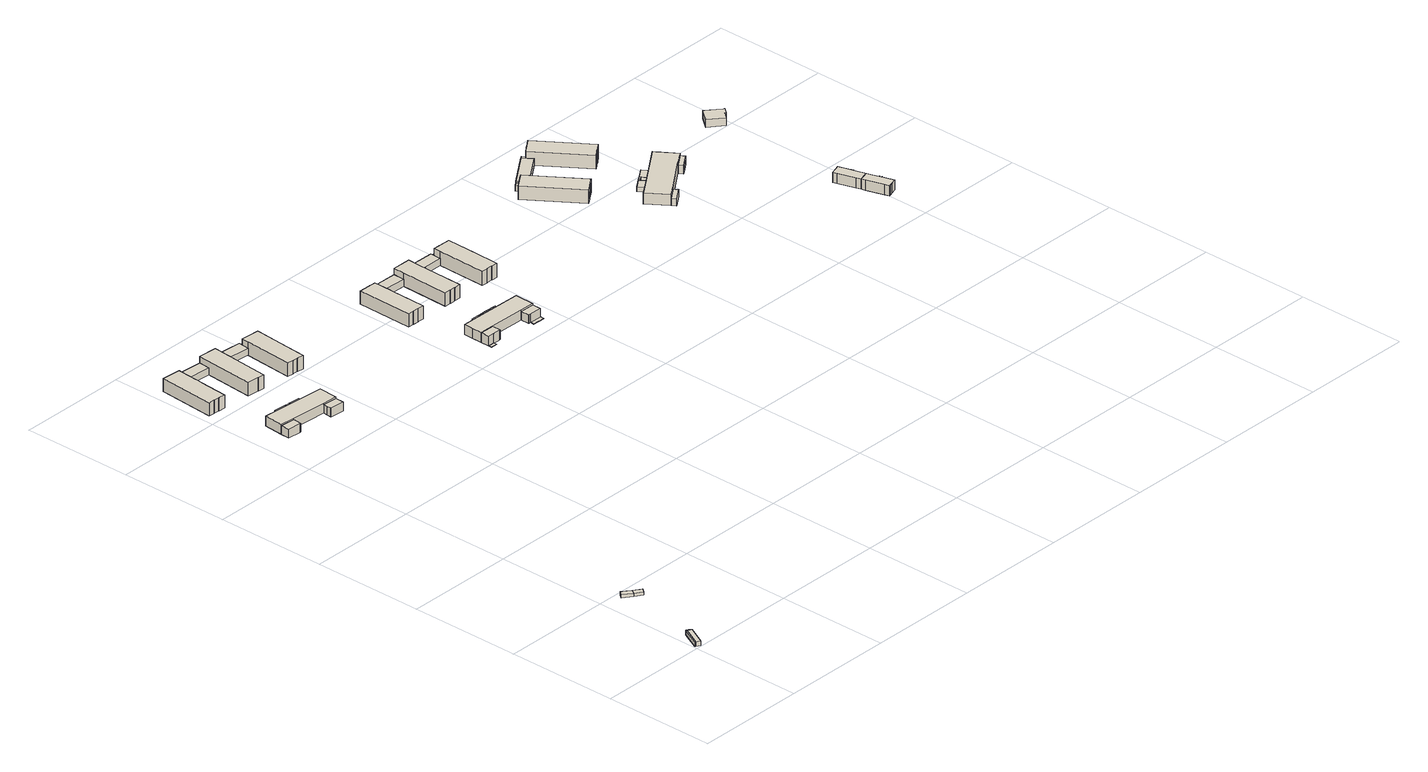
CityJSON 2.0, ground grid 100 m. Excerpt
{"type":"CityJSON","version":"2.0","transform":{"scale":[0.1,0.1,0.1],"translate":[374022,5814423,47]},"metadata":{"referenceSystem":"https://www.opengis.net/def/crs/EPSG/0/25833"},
"CityObjects":{
"building1":{"type":"Building","attributes":{"Gemeindeschluessel":"11000005","BezugspunktDach":"2200","function":"51009_1610","measuredHeight":3.75,"storeysAboveGround":0},"address":[{"country":"Germany","locality":"Berlin"}],"geometry":[{"type":"Solid","lod":"1","boundaries":[[[[0,1,2,3]],[[4,5,6,7]],[[4,7,3,2]],[[5,4,2,1]],[[6,5,1,0]],[[7,6,0,3]]]]}]},
"building2":{"type":"Building","attributes":{"Gemeindeschluessel":"11000005","BezugspunktDach":"2200","function":"31001_3281","measuredHeight":3.88,"storeysAboveGround":1},"address":[{"country":"Germany","locality":"Berlin","thoroughfareNumber":"100 (1)","thoroughfareName":"Sparnecker Weg"}],"geometry":[{"type":"Solid","lod":"1","boundaries":[[[[8,9,10,11,1,0]],[[12,13,14,15,16,17]],[[12,17,0,1]],[[13,12,1,11]],[[14,13,11,10]],[[15,14,10,9]],[[16,15,9,8]],[[17,16,8,0]]]]}]},
"building3":{"type":"Building","attributes":{"Gemeindeschluessel":"11000005","BezugspunktDach":"2200","function":"31001_3281","measuredHeight":2.75,"storeysAboveGround":1},"address":[{"country":"Germany","locality":"Berlin","thoroughfareNumber":"100 (2)","thoroughfareName":"Sparnecker Weg"}],"geometry":[{"type":"Solid","lod":"1","boundaries":[[[[18,19,20,21]],[[22,23,24,25]],[[22,25,21,20]],[[23,22,20,19]],[[24,23,19,18]],[[25,24,18,21]]]]}]},
"building4":{"type":"Building","attributes":{"Gemeindeschluessel":"11000005","BezugspunktDach":"2200","function":"51009_1610","measuredHeight":2.75,"storeysAboveGround":0},"address":[{"country":"Germany","locality":"Berlin"}],"geometry":[{"type":"Solid","lod":"1","boundaries":[[[[26,27,19,18,21,28]],[[25,24,23,29,30,31]],[[25,31,28,21]],[[24,25,21,18]],[[23,24,18,19]],[[29,23,19,27]],[[30,29,27,26]],[[31,30,26,28]]]]}]},
"building5":{"type":"Building","attributes":{"Gemeindeschluessel":"11000005","BezugspunktDach":"2200","function":"31001_2523","measuredHeight":3.09,"storeysAboveGround":1},"address":[{"country":"Germany","locality":"Berlin","thoroughfareNumber":"28 (7)","thoroughfareName":"Kladower Damm"}],"geometry":[{"type":"Solid","lod":"1","boundaries":[[[[32,33,34,35]],[[36,37,38,39]],[[36,39,35,34]],[[37,36,34,33]],[[38,37,33,32]],[[39,38,32,35]]]]}]},
"building6":{"type":"Building","attributes":{"Gemeindeschluessel":"11000005","BezugspunktDach":"2200","function":"51009_1610","measuredHeight":2.84,"storeysAboveGround":0},"address":[{"country":"Germany","locality":"Berlin"}],"geometry":[{"type":"Solid","lod":"1","boundaries":[[[[40,41,33,32]],[[42,43,44,45]],[[42,45,32,33]],[[43,42,33,41]],[[44,43,41,40]],[[45,44,40,32]]]]}]},
"building7":{"type":"Building","attributes":{"Gemeindeschluessel":"11000005","function":"31001_1010"},"address":[{"country":"Germany","locality":"Berlin","thoroughfareNumber":"2000A","thoroughfareName":"Kladower Damm"}],"children":["building7-1","building7-2"]},
"building7-1":{"type":"BuildingPart","attributes":{"BezugspunktDach":"2200","measuredHeight":14.37,"storeysAboveGround":2},"parents":["building7"],"geometry":[{"type":"MultiSurface","lod":"1","boundaries":[[[46,47,48,49,50,51,52,53,54,55,56,57,58,59]],[[60,61,62,63,64,65,66,67,68,69,70,71,72,73]],[[60,73,59,58]],[[61,60,58,57]],[[62,61,57,56]],[[63,62,56,55]],[[64,63,55,54]],[[65,64,54,53]],[[67,66,52,51]],[[68,67,51,50]],[[69,68,50,49]],[[70,69,49,48]],[[71,70,48,47]],[[72,71,47,46]],[[73,72,46,59]],[[65,74,75,66]]]}]},
"building7-2":{"type":"BuildingPart","attributes":{"BezugspunktDach":"2200","measuredHeight":9.2,"storeysAboveGround":2},"parents":["building7"],"geometry":[{"type":"MultiSurface","lod":"1","boundaries":[[[76,77,74,75]],[[65,78,79,66]],[[78,65,74,77]],[[79,78,77,76]],[[66,79,76,75]],[[66,75,74,65,80]]]}]},
"building8":{"type":"Building","attributes":{"Gemeindeschluessel":"11000005","BezugspunktDach":"2200","function":"51009_1610","measuredHeight":5.08,"storeysAboveGround":0},"address":[{"country":"Germany","locality":"Berlin"}],"geometry":[{"type":"Solid","lod":"1","boundaries":[[[[81,82,83,84]],[[85,86,87,88]],[[85,88,84,83]],[[86,85,83,82]],[[87,86,82,81]],[[88,87,81,84]]]]}]},
"building9":{"type":"Building","attributes":{"Gemeindeschluessel":"11000005","function":"31001_2020"},"address":[{"country":"Germany","locality":"Berlin","thoroughfareNumber":"2200","thoroughfareName":"Kladower Damm"}],"children":["building9-1","building9-2","building9-3","building9-4","building9-5","building9-6"]},
"building9-1":{"type":"BuildingPart","attributes":{"BezugspunktDach":"2200","measuredHeight":12.32,"storeysAboveGround":1},"parents":["building9"],"geometry":[{"type":"MultiSurface","lod":"1","boundaries":[[[89,90,91,92,93,94,95,96,97,98]],[[99,100,101,102,103,104,105,106,107,108]],[[99,108,98,97]],[[100,99,97,96]],[[101,100,96,95]],[[102,101,95,94]],[[103,109,110,111,110,112,113,114,115,102,94,93]],[[104,103,93,92]],[[105,104,92,91]],[[116,117,91,90]],[[107,106,90,89]],[[118,119,89,98]],[[102,115,114,113]],[[113,112,110,111]],[[120,111,110,109,103]],[[106,105,117,116]],[[108,107,119,118]]]}]},
"building9-2":{"type":"BuildingPart","attributes":{"BezugspunktDach":"2200","measuredHeight":9.05,"storeysAboveGround":1},"parents":["building9"],"geometry":[{"type":"Solid","lod":"1","boundaries":[[[[121,122,117,116,123,124]],[[125,106,105,126,127,128]],[[125,128,124,123]],[[106,125,123,116]],[[126,105,117,122]],[[127,126,122,121]],[[128,127,121,124]],[[105,106,116,117]]]]}]},
"building9-3":{"type":"BuildingPart","attributes":{"BezugspunktDach":"2200","measuredHeight":7.94,"storeysAboveGround":1},"parents":["building9"],"geometry":[{"type":"Solid","lod":"1","boundaries":[[[[129,130,119,118,131]],[[108,107,132,133,134]],[[108,134,131,118]],[[132,107,119,130]],[[133,132,130,129]],[[134,133,129,131]],[[107,108,118,119]]]]}]},
"building9-4":{"type":"BuildingPart","attributes":{"BezugspunktDach":"2200","measuredHeight":4.17,"storeysAboveGround":1},"parents":["building9"],"geometry":[{"type":"Solid","lod":"1","boundaries":[[[[114,135,136,137,138,115]],[[139,140,141,142,113,102]],[[139,102,115,138]],[[140,139,138,137]],[[141,140,137,136]],[[142,141,136,135]],[[113,142,135,114]],[[102,113,114,115]]]]}]},
"building9-5":{"type":"BuildingPart","attributes":{"BezugspunktDach":"2200","measuredHeight":4.25,"storeysAboveGround":1},"parents":["building9"],"geometry":[{"type":"MultiSurface","lod":"1","boundaries":[[[110,143,144,112]],[[142,145,111,113]],[[135,114,112,144]],[[145,142,144,143]],[[111,110,143,110]],[[142,113,114,135]],[[145,143,110,111]],[[114,113,111,110,112]]]}]},
"building9-6":{"type":"BuildingPart","attributes":{"BezugspunktDach":"2200","measuredHeight":4.19,"storeysAboveGround":1},"parents":["building9"],"geometry":[{"type":"Solid","lod":"1","boundaries":[[[[109,146,147,148,143,110]],[[145,149,150,151,103,111]],[[149,145,143,148]],[[150,149,148,147]],[[151,150,147,146]],[[103,151,146,109]],[[111,110,143,145]],[[109,110,111,103]]]]}]},
"building10":{"type":"Building","attributes":{"Gemeindeschluessel":"11000005","BezugspunktDach":"2200","function":"51009_1610","measuredHeight":3.49,"storeysAboveGround":0},"address":[{"country":"Germany","locality":"Berlin"}],"geometry":[{"type":"Solid","lod":"1","boundaries":[[[[152,153,136,135]],[[154,155,156,157]],[[154,157,135,136]],[[155,154,136,153]],[[156,155,153,152]],[[157,156,152,135]]]]}]},
"building11":{"type":"Building","attributes":{"Gemeindeschluessel":"11000005","function":"31001_1010"},"address":[{"country":"Germany","locality":"Berlin","thoroughfareNumber":"2000A (1)","thoroughfareName":"Kladower Damm"}],"children":["building11-1","building11-2"]},
"building11-1":{"type":"BuildingPart","attributes":{"BezugspunktDach":"2200","measuredHeight":7.46,"storeysAboveGround":1},"parents":["building11"],"geometry":[{"type":"MultiSurface","lod":"1","boundaries":[[[158,159,160,161,162]],[[163,164,165,166,167]],[[163,167,162,161]],[[164,168,169,170,163,161,160]],[[165,164,160,159]],[[166,165,159,158]],[[167,166,158,162]],[[170,169,168,164]]]}]},
"building11-2":{"type":"BuildingPart","attributes":{"BezugspunktDach":"2200","measuredHeight":5.05,"storeysAboveGround":1},"parents":["building11"],"geometry":[{"type":"Solid","lod":"1","boundaries":[[[[169,168,171,172]],[[173,164,170,174]],[[173,174,172,171]],[[164,173,171,168]],[[174,170,169,172]],[[170,164,168,169]]]]}]},
"building12":{"type":"Building","attributes":{"Gemeindeschluessel":"11000005","function":"31001_1010"},"address":[{"country":"Germany","locality":"Berlin","thoroughfareNumber":"2000B","thoroughfareName":"Kladower Damm"}],"children":["building12-1","building12-2"]},
"building12-1":{"type":"BuildingPart","attributes":{"BezugspunktDach":"2200","measuredHeight":15.51,"storeysAboveGround":2},"parents":["building12"],"geometry":[{"type":"MultiSurface","lod":"1","boundaries":[[[175,176,177,178,179,180,181,182]],[[165,183,184,185,186,187,188,189]],[[165,189,182,181]],[[183,165,181,180]],[[184,183,180,179]],[[185,184,179,178]],[[186,190,191,192,193,194,178,177]],[[187,186,177,176]],[[188,187,176,175]],[[189,188,175,182]],[[195,193,192,191,190]],[[195,185,194,193]]]}]},
"building12-2":{"type":"BuildingPart","attributes":{"BezugspunktDach":"2200","measuredHeight":8.87,"storeysAboveGround":2},"parents":["building12"],"geometry":[{"type":"MultiSurface","lod":"1","boundaries":[[[196,197,194,193,192]],[[195,185,198,199,191]],[[198,185,194,197]],[[199,198,197,196]],[[191,199,196,192]],[[195,191,192,193]],[[185,200,195,193,194]]]}]},
"building13":{"type":"Building","attributes":{"Gemeindeschluessel":"11000005","function":"31001_1010"},"address":[{"country":"Germany","locality":"Berlin","thoroughfareNumber":"2000C (1)","thoroughfareName":"Kladower Damm"}],"children":["building13-1","building13-2"]},
"building13-1":{"type":"BuildingPart","attributes":{"BezugspunktDach":"2200","measuredHeight":7.45,"storeysAboveGround":1},"parents":["building13"],"geometry":[{"type":"MultiSurface","lod":"1","boundaries":[[[201,202,203,204,205]],[[206,207,208,209,210]],[[206,210,205,204]],[[207,206,204,203]],[[209,208,202,201]],[[210,209,201,205]],[[211,212,207,213]]]}]},
"building13-2":{"type":"BuildingPart","attributes":{"BezugspunktDach":"2200","measuredHeight":4.88,"storeysAboveGround":1},"parents":["building13"],"geometry":[{"type":"Solid","lod":"1","boundaries":[[[[214,215,213,211]],[[207,216,217,212]],[[216,207,213,215]],[[217,216,215,214]],[[212,217,214,211]],[[207,212,211,213]]]]}]},
"building14":{"type":"Building","attributes":{"Gemeindeschluessel":"11000005","function":"31001_1010"},"address":[{"country":"Germany","locality":"Berlin","thoroughfareNumber":"2000C","thoroughfareName":"Kladower Damm"}],"children":["building14-1","building14-2"]},
"building14-1":{"type":"BuildingPart","attributes":{"BezugspunktDach":"2200","measuredHeight":15.69,"storeysAboveGround":2},"parents":["building14"],"geometry":[{"type":"MultiSurface","lod":"1","boundaries":[[[218,219,220,221,222,223,224,225,226,227,228,229]],[[230,231,232,233,234,235,236,237,238,239,240,241]],[[230,241,229,228]],[[231,230,228,227]],[[232,231,227,226]],[[233,232,226,225]],[[234,233,225,224]],[[242,243,244,243,245,246,234,224,223]],[[236,235,223,222]],[[237,236,222,221]],[[238,237,221,220]],[[239,238,220,219]],[[240,239,219,218]],[[241,240,218,229]],[[235,244,243,242]],[[246,245,243,244]]]}]},
"building14-2":{"type":"BuildingPart","attributes":{"BezugspunktDach":"2200","measuredHeight":8.27,"storeysAboveGround":2},"parents":["building14"],"geometry":[{"type":"MultiSurface","lod":"1","boundaries":[[[247,248,245,243,242]],[[244,246,249,250,235]],[[249,246,245,248]],[[250,249,248,247]],[[235,250,247,242]],[[244,235,251,242,243]],[[246,244,243,245]]]}]},
"building15":{"type":"Building","attributes":{"Gemeindeschluessel":"11000005","BezugspunktDach":"2200","function":"51009_1610","measuredHeight":0.229,"storeysAboveGround":0},"address":[{"country":"Germany","locality":"Berlin"}],"geometry":[{"type":"Solid","lod":"1","boundaries":[[[[252,253,254,255]],[[256,257,258,259]],[[256,259,255,254]],[[257,256,254,253]],[[258,257,253,252]],[[259,258,252,255]]]]}]},
"building16":{"type":"Building","attributes":{"Gemeindeschluessel":"11000005","function":"31001_1010"},"address":[{"country":"Germany","locality":"Berlin","thoroughfareNumber":"1900A","thoroughfareName":"Kladower Damm"}],"children":["building16-1","building16-2"]},
"building16-1":{"type":"BuildingPart","attributes":{"BezugspunktDach":"2200","measuredHeight":15.51,"storeysAboveGround":2},"parents":["building16"],"geometry":[{"type":"MultiSurface","lod":"1","boundaries":[[[260,261,262,263,264,265,266,267,268,269,270,271,272,273]],[[274,275,276,277,278,279,280,281,282,283,284,285,286,287]],[[274,287,273,272]],[[275,274,272,271]],[[276,275,271,270]],[[277,276,270,269]],[[278,277,269,268]],[[279,278,268,267]],[[280,279,267,266]],[[288,289,266,265]],[[282,281,265,264]],[[283,282,264,263]],[[284,283,263,262]],[[285,284,262,261]],[[286,285,261,260]],[[287,286,260,273]],[[281,280,289,288]]]}]},
"building16-2":{"type":"BuildingPart","attributes":{"BezugspunktDach":"2200","measuredHeight":8.11,"storeysAboveGround":2},"parents":["building16"],"geometry":[{"type":"Solid","lod":"1","boundaries":[[[[290,291,289,288]],[[280,292,293,281]],[[292,280,289,291]],[[293,292,291,290]],[[281,293,290,288]],[[280,281,288,289]]]]}]},
"building17":{"type":"Building","attributes":{"Gemeindeschluessel":"11000005","function":"31001_2020"},"address":[{"country":"Germany","locality":"Berlin","thoroughfareNumber":"182 (35)","thoroughfareName":"Kladower Damm"}],"children":["building17-1","building17-2","building17-3","building17-4","building17-5","building17-6"]},
"building17-1":{"type":"BuildingPart","attributes":{"BezugspunktDach":"2200","measuredHeight":12.37,"storeysAboveGround":1},"parents":["building17"],"geometry":[{"type":"MultiSurface","lod":"1","boundaries":[[[294,295,296,297,298,299,300,301]],[[302,303,304,305,306,307,308,309]],[[302,309,301,300]],[[303,302,300,299]],[[304,303,299,298]],[[305,310,311,312,313,312,314,304,298,297]],[[306,305,297,296]],[[307,315,316,306,296,295]],[[308,307,295,294]],[[317,318,294,301]],[[304,314,312,313]],[[313,312,311,310]],[[306,316,315,307]],[[309,308,318,317]]]}]},
"building17-2":{"type":"BuildingPart","attributes":{"BezugspunktDach":"2200","measuredHeight":4.12,"storeysAboveGround":1},"parents":["building17"],"geometry":[{"type":"Solid","lod":"1","boundaries":[[[[312,319,320,321,314]],[[322,323,324,313,304]],[[322,304,314,321]],[[324,323,320,319]],[[319,324,319,312]],[[323,322,321,320]],[[313,324,319,312]],[[312,314,304,313]]]]}]},
"building17-3":{"type":"BuildingPart","attributes":{"BezugspunktDach":"2200","measuredHeight":4.07,"storeysAboveGround":1},"parents":["building17"],"geometry":[{"type":"MultiSurface","lod":"1","boundaries":[[[311,325,326,319,312]],[[324,327,328,310,313]],[[327,324,319,326]],[[328,327,326,325]],[[310,328,325,311]],[[324,313,312,319]],[[329,310,311,312,313]]]}]},
"building17-4":{"type":"BuildingPart","attributes":{"BezugspunktDach":"2200","measuredHeight":4.19,"storeysAboveGround":1},"parents":["building17"],"geometry":[{"type":"MultiSurface","lod":"1","boundaries":[[[330,331,332,333]],[[334,335,323,322]],[[334,322,333,332]],[[335,334,332,331]],[[323,335,331,330]],[[321,320,330,333]],[[322,323,320,321]]]}]},
"building17-5":{"type":"BuildingPart","attributes":{"BezugspunktDach":"2200","measuredHeight":7.91,"storeysAboveGround":1},"parents":["building17"],"geometry":[{"type":"Solid","lod":"1","boundaries":[[[[336,337,338,316,315,339]],[[307,306,340,341,342,343]],[[307,343,339,315]],[[340,306,316,338]],[[341,340,338,337]],[[342,341,337,336]],[[343,342,336,339]],[[307,315,316,306]]]]}]},
"building17-6":{"type":"BuildingPart","attributes":{"BezugspunktDach":"2200","measuredHeight":10.07,"storeysAboveGround":1},"parents":["building17"],"geometry":[{"type":"Solid","lod":"1","boundaries":[[[[344,345,346,318,317,347]],[[309,308,348,349,257,256]],[[309,256,347,317]],[[348,308,318,346]],[[349,348,346,345]],[[257,349,345,344]],[[256,257,344,347]],[[308,309,317,318]]]]}]},
"building18":{"type":"Building","attributes":{"Gemeindeschluessel":"11000005","BezugspunktDach":"2200","function":"51009_1610","measuredHeight":3.68,"storeysAboveGround":0},"address":[{"country":"Germany","locality":"Berlin"}],"geometry":[{"type":"Solid","lod":"1","boundaries":[[[[350,351,331,330]],[[352,353,354,355]],[[352,355,330,331]],[[353,352,331,351]],[[354,353,351,350]],[[355,354,350,330]]]]}]},
"building19":{"type":"Building","attributes":{"Gemeindeschluessel":"11000005","function":"31001_1010"},"address":[{"country":"Germany","locality":"Berlin","thoroughfareNumber":"1900A (1)","thoroughfareName":"Kladower Damm"}],"children":["building19-1","building19-2"]},
"building19-1":{"type":"BuildingPart","attributes":{"BezugspunktDach":"2200","measuredHeight":7.71,"storeysAboveGround":1},"parents":["building19"],"geometry":[{"type":"MultiSurface","lod":"1","boundaries":[[[356,357,358,359,360,361,362,363,364]],[[365,278,366,367,368,369,370,371,372]],[[365,372,364,363]],[[278,365,363,362]],[[367,366,361,360]],[[368,367,360,359]],[[369,368,359,358]],[[370,369,358,357]],[[371,370,357,356]],[[372,371,356,364]],[[278,373,374,366]]]}]},
"building19-2":{"type":"BuildingPart","attributes":{"BezugspunktDach":"2200","measuredHeight":5.1,"storeysAboveGround":1},"parents":["building19"],"geometry":[{"type":"Solid","lod":"1","boundaries":[[[[373,374,375,376]],[[377,366,278,277]],[[377,277,376,375]],[[366,377,375,374]],[[277,278,373,376]],[[278,366,374,373]]]]}]},
"building20":{"type":"Building","attributes":{"Gemeindeschluessel":"11000005","BezugspunktDach":"2200","function":"51009_1610","measuredHeight":0.506,"storeysAboveGround":0},"address":[{"country":"Germany","locality":"Berlin"}],"geometry":[{"type":"Solid","lod":"1","boundaries":[[[[378,379,380,381]],[[341,340,382,383]],[[341,383,381,380]],[[340,341,380,379]],[[382,340,379,378]],[[383,382,378,381]]]]}]},
"building21":{"type":"Building","attributes":{"Gemeindeschluessel":"11000005","function":"31001_1010"},"address":[{"country":"Germany","locality":"Berlin","thoroughfareNumber":"1900B","thoroughfareName":"Kladower Damm"}],"children":["building21-1","building21-2"]},
"building21-1":{"type":"BuildingPart","attributes":{"BezugspunktDach":"2200","measuredHeight":15.55,"storeysAboveGround":2},"parents":["building21"],"geometry":[{"type":"MultiSurface","lod":"1","boundaries":[[[384,385,386,387,388,389,390,391,392,393,394,395]],[[396,397,398,399,400,401,402,403,404,405,406,407]],[[396,407,395,394]],[[397,396,394,393]],[[398,397,393,392]],[[399,398,392,391]],[[400,399,391,390]],[[408,409,410,400,390,389]],[[402,401,389,388]],[[403,402,388,387]],[[404,403,387,386]],[[405,404,386,385]],[[406,405,385,384]],[[407,406,384,395]]]}]},
"building21-2":{"type":"BuildingPart","attributes":{"BezugspunktDach":"2200","measuredHeight":8.37,"storeysAboveGround":2},"parents":["building21"],"geometry":[{"type":"Solid","lod":"1","boundaries":[[[[411,412,409,408]],[[410,413,414,401]],[[413,410,409,412]],[[414,413,412,411]],[[401,414,411,408]],[[410,401,408,409]]]]}]},
"building22":{"type":"Building","attributes":{"Gemeindeschluessel":"11000005","function":"31001_1010"},"address":[{"country":"Germany","locality":"Berlin","thoroughfareNumber":"1900C (1)","thoroughfareName":"Kladower Damm"}],"children":["building22-1","building22-2"]},
"building22-1":{"type":"BuildingPart","attributes":{"BezugspunktDach":"2200","measuredHeight":7.64,"storeysAboveGround":1},"parents":["building22"],"geometry":[{"type":"MultiSurface","lod":"1","boundaries":[[[415,416,417,418,419,420,421,422,423]],[[424,425,426,427,428,429,430,431,432]],[[424,432,423,422]],[[425,424,422,421]],[[426,425,421,420]],[[433,434,426,420,419]],[[428,427,419,418]],[[429,428,418,417]],[[430,429,417,416]],[[431,430,416,415]],[[432,431,415,423]],[[427,426,434,433]]]}]},
"building22-2":{"type":"BuildingPart","attributes":{"BezugspunktDach":"2200","measuredHeight":4.76,"storeysAboveGround":1},"parents":["building22"],"geometry":[{"type":"Solid","lod":"1","boundaries":[[[[435,436,434,433]],[[426,437,438,427]],[[437,426,434,436]],[[438,437,436,435]],[[427,438,435,433]],[[426,427,433,434]]]]}]},
"building23":{"type":"Building","attributes":{"Gemeindeschluessel":"11000005","function":"31001_1010"},"address":[{"country":"Germany","locality":"Berlin","thoroughfareNumber":"1900C","thoroughfareName":"Kladower Damm"}],"children":["building23-1","building23-2"]},
"building23-1":{"type":"BuildingPart","attributes":{"BezugspunktDach":"2200","measuredHeight":15.39,"storeysAboveGround":2},"parents":["building23"],"geometry":[{"type":"MultiSurface","lod":"1","boundaries":[[[439,440,441,442,443,444,445,446,447,448,449,450,451,452]],[[453,454,455,456,457,458,459,460,461,462,463,464,465,466]],[[453,466,452,451]],[[454,453,451,450]],[[455,454,450,449]],[[456,455,449,448]],[[457,456,448,447]],[[458,457,447,446]],[[459,458,446,445]],[[467,468,445,444]],[[461,460,444,443]],[[462,461,443,442]],[[463,462,442,441]],[[464,463,441,440]],[[465,464,440,439]],[[466,465,439,452]],[[460,459,468,467]]]}]},
"building23-2":{"type":"BuildingPart","attributes":{"BezugspunktDach":"2200","measuredHeight":9.74,"storeysAboveGround":2},"parents":["building23"],"geometry":[{"type":"Solid","lod":"1","boundaries":[[[[469,470,468,467]],[[459,471,472,460]],[[471,459,468,470]],[[472,471,470,469]],[[460,472,469,467]],[[459,460,467,468]]]]}]},
"building24":{"type":"Building","attributes":{"Gemeindeschluessel":"11000005","BezugspunktDach":"2200","function":"31001_1010","measuredHeight":15.78,"storeysAboveGround":2},"address":[{"country":"Germany","locality":"Berlin","thoroughfareNumber":"182 (33)","thoroughfareName":"Kladower Damm"}],"geometry":[{"type":"Solid","lod":"1","boundaries":[[[[473,474,475,476,477,478,479,480,481,482,483,484,485,486]],[[487,488,489,490,491,492,493,494,495,496,497,498,499,500]],[[487,500,486,485]],[[488,487,485,484]],[[489,488,484,483]],[[490,489,483,482]],[[491,490,482,481]],[[492,491,481,480]],[[493,492,480,479]],[[494,493,479,478]],[[495,494,478,477]],[[496,495,477,476]],[[497,496,476,475]],[[498,497,475,474]],[[499,498,474,473]],[[500,499,473,486]]]]}]},
"building25":{"type":"Building","attributes":{"Gemeindeschluessel":"11000005","function":"31001_1010"},"address":[{"country":"Germany","locality":"Berlin","thoroughfareNumber":"182 (32)","thoroughfareName":"Kladower Damm"}],"children":["building25-1","building25-2","building25-3"]},
"building25-1":{"type":"BuildingPart","attributes":{"BezugspunktDach":"2200","measuredHeight":7.41,"storeysAboveGround":1},"parents":["building25"],"geometry":[{"type":"MultiSurface","lod":"1","boundaries":[[[501,502,503,504,505,506,507,508]],[[509,510,511,512,513,514,515,516]],[[509,516,508,507]],[[517,518,519,507,506]],[[511,510,506,505]],[[512,511,505,504]],[[513,512,504,503]],[[514,513,503,502]],[[515,514,502,501]],[[516,515,501,508],[516,520,521,515]],[[510,509,519,518,517]],[[520,516,515,521]]]}]},
"building25-2":{"type":"BuildingPart","attributes":{"BezugspunktDach":"2200","measuredHeight":4.87,"storeysAboveGround":1},"parents":["building25"],"geometry":[{"type":"Solid","lod":"1","boundaries":[[[[518,522,523,519]],[[524,525,510,509]],[[524,509,519,523]],[[525,524,523,522]],[[510,525,522,518]],[[510,518,519,509]]]]}]},
"building25-3":{"type":"BuildingPart","attributes":{"BezugspunktDach":"2200","measuredHeight":4.87,"storeysAboveGround":1},"parents":["building25"],"geometry":[{"type":"Solid","lod":"1","boundaries":[[[[526,521,520,527]],[[516,515,528,529]],[[516,529,527,520]],[[528,515,521,526]],[[529,528,526,527]],[[515,516,520,521]]]]}]},
"building26":{"type":"Building","attributes":{"Gemeindeschluessel":"11000005","BezugspunktDach":"2200","function":"51009_1610","measuredHeight":3.89,"storeysAboveGround":0},"address":[{"country":"Germany","locality":"Berlin"}],"geometry":[{"type":"Solid","lod":"1","boundaries":[[[[530,531,532,533]],[[534,535,536,537]],[[534,537,533,532]],[[535,534,532,531]],[[536,535,531,530]],[[537,536,530,533]]]]}]},
"building27":{"type":"Building","attributes":{"Gemeindeschluessel":"11000005","BezugspunktDach":"2200","function":"31001_1010","measuredHeight":15.82,"storeysAboveGround":2},"address":[{"country":"Germany","locality":"Berlin","thoroughfareNumber":"182 (31)","thoroughfareName":"Kladower Damm"}],"geometry":[{"type":"Solid","lod":"1","boundaries":[[[[538,539,540,541,542,543,544,545,546,547,548]],[[549,550,551,552,553,554,555,556,557,558,559]],[[549,559,548,547]],[[550,549,547,546]],[[551,550,546,545]],[[552,551,545,544]],[[553,552,544,543]],[[554,553,543,542]],[[555,554,542,541]],[[556,555,541,540]],[[557,556,540,539]],[[558,557,539,538]],[[559,558,538,548]]]]}]},
"building28":{"type":"Building","attributes":{"Gemeindeschluessel":"11000005","function":"31001_2083"},"address":[{"country":"Germany","locality":"Berlin","thoroughfareNumber":"182 (94)","thoroughfareName":"Kladower Damm"}],"children":["building28-1","building28-2","building28-3","building28-4","building28-5","building28-6"]},
"building28-1":{"type":"BuildingPart","attributes":{"BezugspunktDach":"2200","measuredHeight":13.02,"storeysAboveGround":1},"parents":["building28"],"geometry":[{"type":"MultiSurface","lod":"1","boundaries":[[[560,561,562,563,564,565,566,567,568,569,570,571]],[[572,573,574,575,576,577,578,579,580,581,582,583]],[[572,583,571,570]],[[573,584,585,586,587,588,589,590,572,570,569]],[[574,573,569,568]],[[575,574,568,567]],[[576,575,567,566]],[[577,576,566,565]],[[578,577,565,564]],[[579,578,564,563]],[[580,579,563,562]],[[581,580,562,561]],[[591,592,581,561,560]],[[583,582,560,571]],[[593,585,584,573]],[[593,588,587,586,585]],[[572,590,589,588]],[[582,581,592,591]]]}]},
"building28-2":{"type":"BuildingPart","attributes":{"BezugspunktDach":"2200","measuredHeight":4.03,"storeysAboveGround":1},"parents":["building28"],"geometry":[{"type":"Solid","lod":"1","boundaries":[[[[594,585,584,595,596]],[[597,573,593,598,599]],[[597,599,596,595]],[[573,597,595,584]],[[599,598,594,596]],[[593,573,584,585]],[[598,593,585,594]]]]}]},
"building28-3":{"type":"BuildingPart","attributes":{"BezugspunktDach":"2200","measuredHeight":4.18,"storeysAboveGround":1},"parents":["building28"],"geometry":[{"type":"MultiSurface","lod":"1","boundaries":[[[587,586,531,530]],[[598,593,588,600]],[[598,600,530,531]],[[593,585,594,598,531,586]],[[600,601,589,587,530]],[[598,594,585,593]],[[588,593,585,586,587]],[[589,601,600,588]]]}]},
"building28-4":{"type":"BuildingPart","attributes":{"BezugspunktDach":"2200","measuredHeight":4.07,"storeysAboveGround":1},"parents":["building28"],"geometry":[{"type":"MultiSurface","lod":"1","boundaries":[[[590,589,601,602,603]],[[604,600,588,572,605]],[[604,605,603,602]],[[600,604,602,601]],[[605,572,590,603]],[[606,588,600,601,589]],[[588,589,590,572]]]}]},
"building28-5":{"type":"BuildingPart","attributes":{"BezugspunktDach":"2200","measuredHeight":7.37,"storeysAboveGround":1},"parents":["building28"],"geometry":[{"type":"MultiSurface","lod":"1","boundaries":[[[607,608,592,591]],[[581,609,610,582]],[[609,581,592,608]],[[610,609,608,607]],[[582,610,607,591]],[[611,582,612,591,592,581]]]}]},
"building28-6":{"type":"BuildingPart","attributes":{"BezugspunktDach":"2200","measuredHeight":8.64,"storeysAboveGround":1},"parents":["building28"],"geometry":[{"type":"Solid","lod":"1","boundaries":[[[[613,614,615,616,617,618]],[[619,578,620,621,622,579]],[[619,579,618,617]],[[578,619,617,616]],[[620,578,616,615]],[[621,620,615,614]],[[622,621,614,613]],[[579,622,613,618]]]]}]},
"building29":{"type":"Building","attributes":{"Gemeindeschluessel":"11000005","BezugspunktDach":"2200","function":"51009_1610","measuredHeight":3.75,"storeysAboveGround":0},"address":[{"country":"Germany","locality":"Berlin"}],"geometry":[{"type":"Solid","lod":"1","boundaries":[[[[623,624,625,626]],[[627,628,629,630]],[[627,630,626,625]],[[628,627,625,624]],[[629,628,624,623]],[[630,629,623,626]]]]}]},
"building30":{"type":"Building","attributes":{"Gemeindeschluessel":"11000005","BezugspunktDach":"2200","function":"51009_1610","measuredHeight":4.78,"storeysAboveGround":0},"address":[{"country":"Germany","locality":"Berlin"}],"geometry":[{"type":"Solid","lod":"1","boundaries":[[[[631,632,633,634]],[[635,636,637,638]],[[635,638,634,633]],[[636,635,633,632]],[[637,636,632,631]],[[638,637,631,634]]]]}]},
"building31":{"type":"Building","attributes":{"Gemeindeschluessel":"11000005","BezugspunktDach":"2200","function":"31001_1010","measuredHeight":10.59,"storeysAboveGround":2},"address":[{"country":"Germany","locality":"Berlin","thoroughfareNumber":"32","thoroughfareName":"Parkrosenweg"}],"geometry":[{"type":"Solid","lod":"1","boundaries":[[[[639,640,641,642,643,644,645,646,647,648,649,650,651,652,653,654,655,656]],[[657,658,659,660,661,662,663,664,665,666,667,668,669,670,671,672,673,674]],[[657,674,656,655]],[[658,657,655,654]],[[659,658,654,653]],[[660,659,653,652]],[[661,660,652,651]],[[662,661,651,650]],[[663,662,650,649]],[[664,663,649,648]],[[665,664,648,647]],[[666,665,647,646]],[[667,666,646,645]],[[668,667,645,644]],[[669,668,644,643]],[[670,669,643,642]],[[671,670,642,641]],[[672,671,641,640]],[[673,672,640,639]],[[674,673,639,656]]]]}]},
"building32":{"type":"Building","attributes":{"Gemeindeschluessel":"11000005","BezugspunktDach":"2200","function":"31001_1010","measuredHeight":10.61,"storeysAboveGround":2},"address":[{"country":"Germany","locality":"Berlin","thoroughfareNumber":"30","thoroughfareName":"Parkrosenweg"}],"geometry":[{"type":"Solid","lod":"1","boundaries":[[[[675,676,677,678,679,680,681,682,683,684,685,686,687,688,644,643,642,641]],[[670,669,668,689,690,691,692,693,694,695,696,697,698,699,700,701,702,671]],[[670,671,641,642]],[[669,670,642,643]],[[668,669,643,644]],[[689,668,644,688]],[[690,689,688,687]],[[691,690,687,686]],[[692,691,686,685]],[[693,692,685,684]],[[694,693,684,683]],[[695,694,683,682]],[[696,695,682,681]],[[697,696,681,680]],[[698,697,680,679]],[[699,698,679,678]],[[700,699,678,677]],[[701,700,677,676]],[[702,701,676,675]],[[671,702,675,641]]]]}]},
"building33":{"type":"Building","attributes":{"Gemeindeschluessel":"11000005","BezugspunktDach":"2200","function":"51009_1610","measuredHeight":7.49,"storeysAboveGround":0},"address":[{"country":"Germany","locality":"Berlin"}],"geometry":[{"type":"Solid","lod":"1","boundaries":[[[[703,704,705,706,707,708]],[[662,709,710,665,664,663]],[[662,663,708,707]],[[709,662,707,706]],[[710,709,706,705]],[[665,710,705,704]],[[664,665,704,703]],[[663,664,703,708]]]]}]},
"building34":{"type":"Building","attributes":{"Gemeindeschluessel":"11000005","BezugspunktDach":"2200","function":"51009_1610","measuredHeight":7.93,"storeysAboveGround":0},"address":[{"country":"Germany","locality":"Berlin"}],"geometry":[{"type":"Solid","lod":"1","boundaries":[[[[711,712,713,714,715,716]],[[691,717,718,694,693,692]],[[691,692,716,715]],[[717,691,715,714]],[[718,717,714,713]],[[694,718,713,712]],[[693,694,712,711]],[[692,693,711,716]]]]}]},
"building35":{"type":"Building","attributes":{"Gemeindeschluessel":"11000005","BezugspunktDach":"2200","function":"31001_2580","measuredHeight":7.09,"storeysAboveGround":2},"address":[{"country":"Germany","locality":"Berlin","thoroughfareNumber":"182 (101)","thoroughfareName":"Kladower Damm"}],"geometry":[{"type":"Solid","lod":"1","boundaries":[[[[719,720,721,722,723,724,725]],[[726,727,728,729,730,731,732]],[[726,732,725,724]],[[727,726,724,723]],[[728,727,723,722]],[[729,728,722,721]],[[730,729,721,720]],[[731,730,720,719]],[[732,731,719,725]]]]}]}
},
"vertices":[
[14,22,52],[98,185,52],[88,191,52],[4,27,52],[88,191,15],[98,185,15],[14,22,15],[4,27,15],
[48,4,52],[133,168,52],[122,173,52],[100,184,52],[98,185,13],[100,184,13],[122,173,13],[133,168,13],[48,4,13],[14,22,13],
[117,179,42],[127,199,42],[111,207,42],[101,187,42],[111,207,14],[127,199,14],[117,179,14],[101,187,14],
[122,173,42],[133,196,42],[100,184,42],[133,196,14],[122,173,14],[100,184,14],
[255,880,35],[282,917,35],[204,973,35],[178,936,35],[204,973,4],[282,917,4],[255,880,4],[178,936,4],
[320,833,35],[347,870,35],[282,917,7],[347,870,7],[320,833,7],[255,880,7],
[110,5074,147],[115,5074,147],[158,5070,147],[163,5070,147],[219,5065,147],[236,5313,147],[237,5313,147],[242,5382,147],[251,5502,147],[256,5568,147],[216,5571,147],[193,5573,147],[89,5581,147],[53,5078,147],[89,5581,29],[193,5573,29],[216,5571,29],[256,5568,29],[251,5502,29],[242,5382,29],[237,5313,29],[236,5313,29],[219,5065,29],[163,5070,29],[158,5070,29],[115,5074,29],[110,5074,29],[53,5078,29],[242,5382,121],[237,5313,121],
[252,5312,121],[257,5380,121],[257,5380,29],[252,5312,29],[242,5378,29],
[388,4643,82],[389,4661,82],[368,4663,82],[367,4644,82],[368,4663,31],[389,4661,31],[388,4643,31],[367,4644,31],
[352,4473,116],[674,4449,116],[804,4439,116],[817,4612,116],[655,4623,116],[397,4642,116],[388,4643,116],[367,4644,116],[235,4654,116],[222,4483,116],[235,4654,27],[367,4644,27],[388,4643,27],[397,4642,27],[655,4623,27],[817,4612,27],[804,4439,27],[674,4449,27],[352,4473,27],[222,4483,27],[655,4623,69],[549,4631,69],[549,4631,27],[501,4635,69],[501,4635,27],[501,4635,68],[397,4642,68],[674,4449,106],[804,4439,106],[222,4483,106],[352,4473,106],[602,4627,27],
[673,4369,106],[799,4360,106],[671,4409,106],[668,4370,106],[671,4409,27],[799,4360,27],[673,4369,27],[668,4370,27],
[343,4394,106],[346,4393,106],[217,4403,106],[346,4393,27],[343,4394,27],[217,4403,27],
[505,4690,68],[506,4704,68],[498,4705,68],[402,4712,68],[402,4712,27],[498,4705,27],[506,4704,27],[505,4690,27],
[553,4686,69],[505,4690,69],[553,4686,27],
[660,4693,69],[564,4700,69],[555,4701,69],[555,4701,27],[564,4700,27],[660,4693,27],
[553,4686,68],[555,4701,68],[506,4704,33],[555,4701,33],[553,4686,33],[505,4690,33],
[505,5483,93],[513,5583,93],[259,5603,93],[255,5552,93],[251,5502,93],[255,5552,31],[259,5603,31],[513,5583,31],[505,5483,31],[251,5502,31],[259,5603,81],[256,5568,81],[256,5568,31],
[218,5606,81],[216,5571,81],[218,5606,31],[216,5571,31],
[579,5038,153],[581,5038,153],[637,5033,153],[662,5350,153],[663,5366,153],[679,5571,153],[513,5583,153],[472,5046,153],[679,5571,31],[663,5366,31],[662,5350,31],[637,5033,31],[581,5038,31],[579,5038,31],[472,5046,31],[657,5292,31],[656,5281,31],[656,5281,120],[660,5328,120],[662,5350,120],[660,5328,31],
[672,5280,120],[677,5348,120],[677,5348,31],[672,5280,31],[660,5331,31],
[923,5451,94],[927,5501,94],[931,5552,94],[679,5571,94],[671,5470,94],[679,5571,32],[931,5552,32],[927,5501,32],[923,5451,32],[671,5470,32],[928,5516,81],[928,5516,32],[931,5552,81],
[969,5513,81],[972,5548,81],[972,5548,32],[969,5513,32],
[946,5009,151],[951,5009,151],[993,5006,151],[998,5005,151],[1055,5001,151],[1074,5249,151],[1094,5503,151],[992,5511,151],[969,5513,151],[928,5516,151],[923,5451,151],[890,5014,151],[923,5451,31],[928,5516,31],[969,5513,31],[992,5511,31],[1094,5503,31],[1074,5249,31],[1055,5001,31],[998,5005,31],[993,5006,31],[951,5009,31],[946,5009,31],[890,5014,31],[1074,5249,114],[1077,5279,114],[1077,5279,31],[1080,5318,114],[1080,5318,31],
[1090,5247,114],[1095,5316,114],[1095,5316,31],[1090,5247,31],[1074,5249,80],
[2290,4108,53],[2291,4137,53],[2233,4138,53],[2233,4109,53],[2233,4138,51],[2291,4137,51],[2290,4108,51],[2233,4109,51],
[2084,4784,170],[2089,4784,170],[2139,4784,170],[2142,4783,170],[2197,4783,170],[2200,5030,170],[2201,5099,170],[2202,5136,170],[2204,5287,170],[2162,5287,170],[2148,5288,170],[2141,5288,170],[2038,5289,170],[2031,4785,170],[2038,5289,52],[2141,5288,52],[2148,5288,52],[2162,5287,52],[2204,5287,52],[2202,5136,52],[2201,5099,52],[2200,5030,52],[2197,4783,52],[2142,4783,52],[2139,4784,52],[2089,4784,52],[2084,4784,52],[2031,4785,52],[2200,5030,134],[2201,5099,134],
[2217,5030,134],[2218,5098,134],[2218,5098,52],[2217,5030,52],
[2364,4216,142],[2687,4210,142],[2818,4208,142],[2820,4381,142],[2398,4388,142],[2235,4390,142],[2235,4304,142],[2234,4218,142],[2235,4304,51],[2235,4390,51],[2398,4388,51],[2820,4381,51],[2818,4208,51],[2687,4210,51],[2364,4216,51],[2234,4218,51],[2658,4384,51],[2658,4384,92],[2554,4385,92],[2554,4385,51],[2398,4388,92],[2687,4210,130],[2818,4208,130],[2234,4218,139],[2364,4216,139],
[2555,4440,92],[2505,4441,92],[2399,4442,92],[2399,4442,51],[2505,4441,51],[2555,4440,51],
[2659,4454,92],[2555,4455,92],[2555,4455,51],[2659,4454,51],[2639,4384,51],
[2505,4441,93],[2505,4456,93],[2399,4458,93],[2399,4442,93],[2399,4458,51],[2505,4456,51],
[2691,4131,130],[2706,4130,130],[2817,4129,130],[2686,4131,130],[2817,4129,51],[2706,4130,51],[2691,4131,51],[2686,4131,51],
[2291,4137,139],[2357,4136,139],[2363,4136,139],[2233,4138,139],[2363,4136,51],[2357,4136,51],
[2555,4440,93],[2555,4455,93],[2505,4456,56],[2555,4455,56],[2555,4440,56],[2505,4441,56],
[2233,5220,116],[2268,5220,116],[2458,5217,116],[2458,5267,116],[2459,5317,116],[2204,5321,116],[2204,5287,116],[2203,5271,116],[2203,5221,116],[2203,5271,52],[2204,5321,52],[2459,5317,52],[2458,5267,52],[2458,5217,52],[2268,5220,52],[2233,5220,52],[2203,5221,52],[2204,5287,103],[2204,5321,103],
[2163,5322,103],[2162,5287,103],[2163,5322,52],
[2817,4093,56],[2817,4129,56],[2706,4130,56],[2705,4095,56],[2817,4093,51],[2705,4095,51],
[2507,4778,173],[2508,4778,173],[2558,4777,173],[2563,4777,173],[2616,4777,173],[2620,5024,173],[2622,5124,173],[2623,5214,173],[2625,5314,173],[2459,5317,173],[2458,5217,173],[2450,4779,173],[2458,5217,53],[2459,5317,53],[2625,5314,53],[2623,5214,53],[2622,5124,53],[2620,5024,53],[2616,4777,53],[2563,4777,53],[2558,4777,53],[2508,4778,53],[2507,4778,53],[2450,4779,53],[2620,5024,137],[2621,5093,137],[2621,5093,53],
[2637,5024,137],[2638,5093,137],[2638,5093,53],[2637,5024,53],
[2686,5213,116],[2706,5213,116],[2875,5210,116],[2876,5260,116],[2876,5276,116],[2877,5310,116],[2625,5314,116],[2624,5264,116],[2623,5214,116],[2624,5264,54],[2625,5314,54],[2877,5310,54],[2876,5276,54],[2876,5260,54],[2875,5210,54],[2706,5213,54],[2686,5213,54],[2623,5214,54],[2876,5276,101],[2877,5310,101],
[2918,5275,101],[2919,5309,101],[2919,5309,54],[2918,5275,54],
[2923,4772,179],[2928,4772,179],[2978,4771,179],[2983,4771,179],[3035,4770,179],[3039,5018,179],[3040,5087,179],[3043,5273,179],[2941,5275,179],[2934,5275,179],[2918,5275,179],[2876,5276,179],[2875,5210,179],[2869,4773,179],[2875,5210,53],[2876,5276,53],[2918,5275,53],[2934,5275,53],[2941,5275,53],[3043,5273,53],[3040,5087,53],[3039,5018,53],[3035,4770,53],[2983,4771,53],[2978,4771,53],[2928,4772,53],[2923,4772,53],[2869,4773,53],[3039,5018,151],[3040,5087,151],
[3056,5018,151],[3058,5087,151],[3058,5087,53],[3056,5018,53],
[4320,4969,177],[4370,5005,177],[4372,5007,177],[4384,5015,177],[4408,5032,177],[4410,5034,177],[4455,5066,177],[4177,5457,177],[4138,5511,177],[4103,5486,177],[4086,5474,177],[4085,5473,177],[4079,5469,177],[4003,5415,177],[4079,5469,55],[4085,5473,55],[4086,5474,55],[4103,5486,55],[4138,5511,55],[4177,5457,55],[4455,5066,55],[4410,5034,55],[4408,5032,55],[4384,5015,55],[4372,5007,55],[4370,5005,55],[4320,4969,55],[4003,5415,55],
[4138,5511,117],[4147,5498,117],[4177,5457,117],[4461,5659,117],[4431,5701,117],[4422,5713,117],[4402,5742,117],[4118,5540,117],[4402,5742,56],[4422,5713,56],[4431,5701,56],[4461,5659,56],[4177,5457,56],[4147,5498,56],[4138,5511,56],[4118,5540,56],[4422,5713,80],[4422,5713,105],[4402,5742,105],[4118,5540,105],[4138,5511,105],
[4456,5737,105],[4435,5766,105],[4435,5766,56],[4456,5737,56],
[4103,5486,105],[4083,5515,105],[4103,5486,56],[4083,5515,56],
[4790,4856,99],[4829,4884,99],[4820,4897,99],[4780,4869,99],[4820,4897,60],[4829,4884,60],[4790,4856,60],[4780,4869,60],
[4740,5268,178],[4785,5301,178],[4791,5305,178],[4823,5328,178],[4827,5331,178],[4875,5365,178],[4557,5809,178],[4480,5754,178],[4474,5750,178],[4456,5737,178],[4422,5713,178],[4456,5737,55],[4474,5750,55],[4480,5754,55],[4557,5809,55],[4875,5365,55],[4827,5331,55],[4823,5328,55],[4791,5305,55],[4785,5301,55],[4740,5268,55],[4422,5713,55],
[4717,4475,156],[4831,4556,156],[5107,4752,156],[5107,4751,156],[5221,4832,156],[5198,4865,156],[5134,4955,156],[5119,4976,156],[5097,5007,156],[4946,4900,156],[4737,4751,156],[4593,4649,156],[4737,4751,57],[4946,4900,57],[5097,5007,57],[5119,4976,57],[5134,4955,57],[5198,4865,57],[5221,4832,57],[5107,4751,57],[5107,4752,57],[4831,4556,57],[4717,4475,57],[4593,4649,57],[4946,4900,98],[4861,4840,98],[4861,4840,99],[4821,4811,99],[4821,4811,57],[4821,4811,98],[4737,4751,98],[4717,4475,119],[4831,4556,119],[4861,4840,57],
[4829,4884,98],[4905,4957,98],[4820,4897,98],[4905,4957,57],[4829,4884,57],[4820,4897,57],
[4790,4856,57],[4790,4856,98],
[4780,4869,98],[4696,4809,98],[4780,4869,57],[4696,4809,57],[4821,4811,85],
[4743,4439,119],[4858,4520,119],[4858,4520,57],[4743,4439,57],[4768,4512,57],[4717,4475,118],
[5133,4715,134],[5190,4756,134],[5247,4797,134],[5221,4832,134],[5146,4818,134],[5107,4751,134],[5146,4818,57],[5247,4797,57],[5190,4756,57],[5133,4715,57],
[5134,4955,98],[5142,4961,98],[5128,4981,98],[5119,4976,98],[5128,4981,60],[5142,4961,60],[5134,4955,60],[5119,4976,60],
[5221,4832,107],[5241,4846,107],[5218,4878,107],[5198,4865,107],[5218,4878,60],[5241,4846,60],[5221,4832,60],[5198,4865,60],
[5843,3766,123],[5891,3612,123],[5903,3574,123],[5920,3579,123],[5949,3588,123],[5994,3602,123],[5963,3703,123],[5966,3704,123],[5965,3708,123],[5962,3707,123],[5956,3726,123],[5959,3727,123],[5958,3731,123],[5955,3730,123],[5923,3832,123],[5877,3818,123],[5849,3809,123],[5832,3804,123],[5849,3809,32],[5877,3818,32],[5923,3832,32],[5955,3730,32],[5958,3731,32],[5959,3727,32],[5956,3726,32],[5962,3707,32],[5965,3708,32],[5966,3704,32],[5963,3703,32],[5994,3602,32],[5949,3588,32],[5920,3579,32],[5903,3574,32],[5891,3612,32],[5843,3766,32],[5832,3804,32],
[5915,3535,123],[5963,3381,123],[5975,3343,123],[5992,3348,123],[6020,3357,123],[6066,3371,123],[6034,3473,123],[6038,3474,123],[6037,3477,123],[6033,3476,123],[6027,3496,123],[6031,3497,123],[6029,3500,123],[6026,3499,123],[6026,3499,32],[6029,3500,32],[6031,3497,32],[6027,3496,32],[6033,3476,32],[6037,3477,32],[6038,3474,32],[6034,3473,32],[6066,3371,32],[6020,3357,32],[5992,3348,32],[5975,3343,32],[5963,3381,32],[5915,3535,32],
[5962,3707,107],[5965,3708,107],[5969,3709,107],[5963,3728,107],[5959,3727,107],[5956,3726,107],[5963,3728,32],[5969,3709,32],
[6033,3476,111],[6037,3477,111],[6041,3479,111],[6035,3498,111],[6031,3497,111],[6027,3496,111],[6035,3498,32],[6041,3479,32],
[5915,4973,105],[5958,5027,105],[5967,5019,105],[6009,5072,105],[6000,5079,105],[5875,5180,105],[5789,5075,105],[5875,5180,34],[6000,5079,34],[6009,5072,34],[5967,5019,34],[5958,5027,34],[5915,4973,34],[5789,5075,34]
]}
